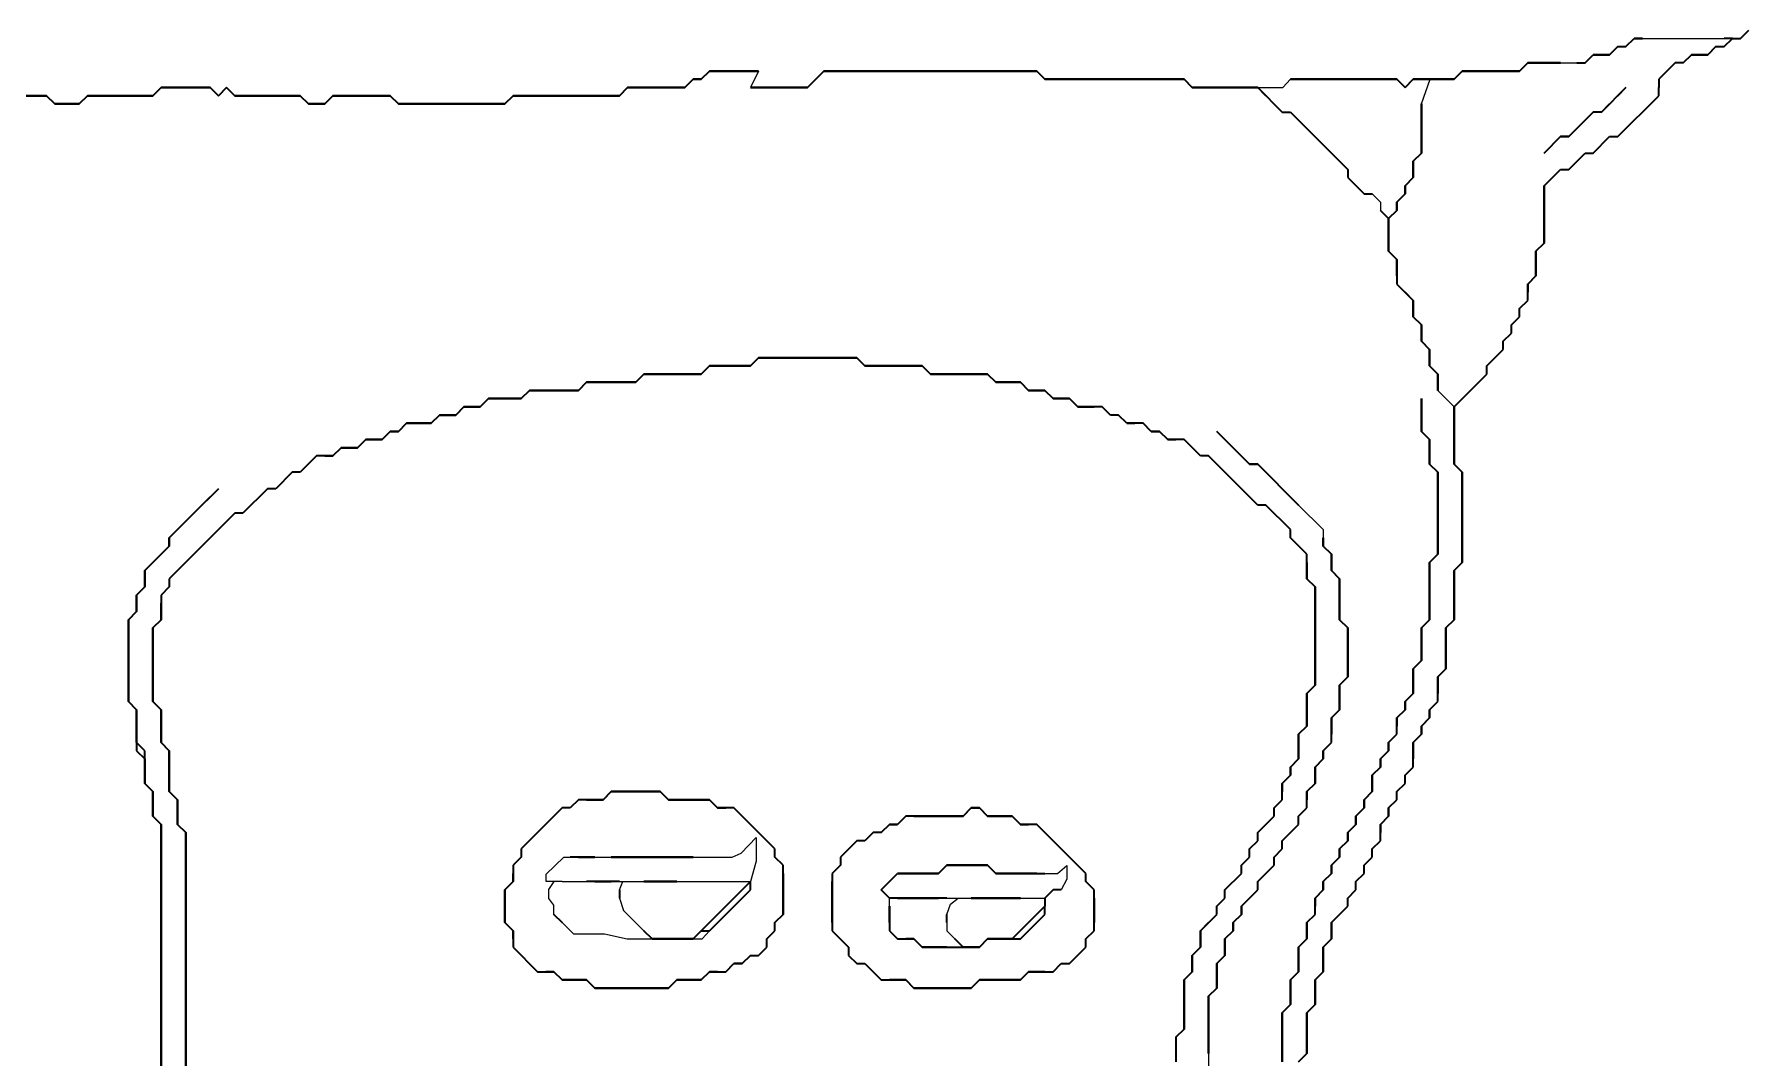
# Model space of a CAD drawing. Header units: millimetres. Extents: x 90 to 6638, y -1 to 4618.
# Drawn here: x 5886 to 6468, y 3747 to 4095 of the extents above; entities that cross this region are included whole.
import ezdxf

# ---------------------------------------------------------------- set-up
doc = ezdxf.new("R2010")
doc.units = ezdxf.units.MM
doc.layers.get('0').update_dxf_attribs({"lineweight": 9})
doc.layers.add('PDF_幾何圖形', color=7, linetype='Continuous')

msp = doc.modelspace()

# ---------------------------------------------------------------- linework, layer by layer
for p, q in [((6432, 4093.3), (6459.77, 4093.3)), ((6132, 4082.19), (6129.22, 4076.63)), ((6404.22, 4084.96), (6409.77, 4084.96)), ((6301.44, 4076.63), (6309.95, 4076.63)), ((6309.95, 4076.63), (6312.55, 4079.41)), ((6357, 4071.07), (6359.95, 4079.41)), ((6340.33, 4040.52), (6343.11, 4037.74)), ((6343.11, 4037.74), (6343.11, 4034.96)), ((6362.55, 3973.85), (6368.11, 3968.3)), ((6315.33, 3934.96), (6323.66, 3926.63)), ((6323.66, 3926.63), (6323.66, 3923.85)), ((6126.09, 3816.84), (6131.18, 3822.15)), ((6131.18, 3822.15), (6131.18, 3814.18)), ((6059.88, 3809.69), (6065.94, 3815.52)), ((6065.94, 3815.52), (6068.11, 3815.52)), ((6076.44, 3815.52), (6082, 3815.52)), ((6109.77, 3815.52), (6123.06, 3815.52)), ((6123.06, 3815.52), (6126.09, 3816.84)), ((6131.18, 3814.18), (6129.22, 3807.19)), ((6233.5, 3809.96), (6236.6, 3812.62)), ((6236.6, 3812.62), (6236.6, 3807.98)), ((6059.88, 3807.19), (6059.88, 3809.69)), ((6065.33, 3807.19), (6059.88, 3807.19)), ((6060.8, 3804.49), (6062.6, 3807.19)), ((6065.33, 3807.19), (6093.11, 3807.19)), ((6084.77, 3804.41), (6085.93, 3807.19)), ((6104.22, 3807.19), (6129.22, 3807.19)), ((6229.22, 3809.96), (6233.5, 3809.96)), ((6236.6, 3807.98), (6234.77, 3804.41)), ((6060.8, 3801.51), (6060.8, 3804.49)), ((6062.55, 3799.18), (6060.8, 3801.51)), ((6084.77, 3801.63), (6086.16, 3797.46)), ((6176.44, 3798.85), (6176.44, 3801.63)), ((6195.89, 3801.63), (6229.22, 3801.63)), ((6197.13, 3799.56), (6199.82, 3801.63)), ((6062.55, 3796.07), (6062.55, 3799.18)), ((6093.11, 3790.52), (6086.16, 3797.46)), ((6195.89, 3796.07), (6197.13, 3799.56)), ((6065.33, 3793.3), (6069.16, 3789.47)), ((6069.16, 3789.47), (6079.7, 3789.47)), ((6079.7, 3789.47), (6087.36, 3787.74)), ((6112.88, 3787.74), (6115.33, 3790.52)), ((6195.89, 3793.3), (6195.89, 3790.52)), ((6195.89, 3790.52), (6198.66, 3787.74)), ((6087.36, 3787.74), (6095.89, 3787.74)), ((6109.77, 3787.74), (6112.88, 3787.74)), ((6284.77, 3748.85), (6284.77, 3723.85))]:
    msp.add_line(p, q)
at = {"layer": 'PDF_幾何圖形', "lineweight": 35}
for p, q in [((6426.44, 4090.52), (6429.22, 4093.3)), ((6429.22, 4093.3), (6432, 4093.3)), ((6432, 4093.3), (6429.22, 4093.3)), ((6462.55, 4093.3), (6459.77, 4093.3)), ((6459.77, 4090.52), (6462.55, 4093.3)), ((6462.55, 4093.3), (6465.33, 4093.3)), ((6465.33, 4093.3), (6468.11, 4096.07)), ((6412.55, 4084.96), (6415.33, 4087.74)), ((6420.89, 4087.74), (6415.33, 4087.74)), ((6415.33, 4087.74), (6420.89, 4087.74)), ((6423.66, 4090.52), (6420.89, 4087.74)), ((6420.89, 4087.74), (6423.66, 4090.52)), ((6423.66, 4090.52), (6426.44, 4090.52)), ((6448.66, 4087.74), (6445.89, 4084.96)), ((6445.89, 4084.96), (6448.66, 4087.74)), ((6454.22, 4087.74), (6448.66, 4087.74)), ((6448.66, 4087.74), (6454.22, 4087.74)), ((6457, 4090.52), (6454.22, 4087.74)), ((6454.22, 4087.74), (6457, 4090.52)), ((6457, 4090.52), (6459.77, 4090.52)), ((6112.55, 4079.41), (6115.33, 4082.19)), ((6115.33, 4082.19), (6112.55, 4079.41)), ((6115.33, 4082.19), (6132, 4082.19)), ((6132, 4082.19), (6115.33, 4082.19)), ((6154.22, 4082.19), (6148.66, 4076.63)), ((6148.66, 4076.63), (6154.22, 4082.19)), ((6154.22, 4082.19), (6226.44, 4082.19)), ((6226.44, 4082.19), (6154.22, 4082.19)), ((6226.44, 4082.19), (6229.22, 4079.41)), ((6229.22, 4079.41), (6226.44, 4082.19)), ((6370.89, 4082.19), (6368.11, 4079.41)), ((6368.11, 4079.41), (6370.89, 4082.19)), ((6390.33, 4082.19), (6370.89, 4082.19)), ((6370.89, 4082.19), (6390.33, 4082.19)), ((6393.11, 4084.96), (6390.33, 4082.19)), ((6390.33, 4082.19), (6393.11, 4084.96)), ((6393.11, 4084.96), (6404.22, 4084.96)), ((6404.22, 4084.96), (6393.11, 4084.96)), ((6409.77, 4084.96), (6412.55, 4084.96)), ((6443.11, 4084.96), (6437.55, 4079.41)), ((6445.89, 4084.96), (6443.11, 4084.96)), ((5876.44, 4073.85), (5890.33, 4073.85)), ((5890.33, 4073.85), (5876.44, 4073.85)), ((5890.33, 4073.85), (5893.11, 4071.07)), ((5893.11, 4071.07), (5890.33, 4073.85)), ((5901.44, 4071.07), (5904.22, 4073.85)), ((5904.22, 4073.85), (5901.44, 4071.07)), ((5904.22, 4073.85), (5926.44, 4073.85)), ((5926.44, 4073.85), (5904.22, 4073.85)), ((5926.44, 4073.85), (5929.22, 4076.63)), ((5929.22, 4076.63), (5926.44, 4073.85)), ((5929.22, 4076.63), (5945.89, 4076.63)), ((5945.89, 4076.63), (5929.22, 4076.63)), ((5945.89, 4076.63), (5948.66, 4073.85)), ((5948.66, 4073.85), (5945.89, 4076.63)), ((5948.66, 4073.85), (5951.44, 4076.63)), ((5951.44, 4076.63), (5948.66, 4073.85)), ((5951.44, 4076.63), (5954.22, 4073.85)), ((5954.22, 4073.85), (5951.44, 4076.63)), ((5954.22, 4073.85), (5976.44, 4073.85)), ((5976.44, 4073.85), (5954.22, 4073.85)), ((5976.44, 4073.85), (5979.22, 4071.07)), ((5979.22, 4071.07), (5976.44, 4073.85)), ((5984.77, 4071.07), (5987.55, 4073.85)), ((5987.55, 4073.85), (5984.77, 4071.07)), ((5987.55, 4073.85), (6007, 4073.85)), ((6007, 4073.85), (5987.55, 4073.85)), ((6007, 4073.85), (6009.77, 4071.07)), ((6009.77, 4071.07), (6007, 4073.85)), ((6045.89, 4071.07), (6048.66, 4073.85)), ((6048.66, 4073.85), (6045.89, 4071.07)), ((6048.66, 4073.85), (6084.77, 4073.85)), ((6084.77, 4073.85), (6048.66, 4073.85)), ((6084.77, 4073.85), (6087.55, 4076.63)), ((6087.55, 4076.63), (6084.77, 4073.85)), ((6087.55, 4076.63), (6107, 4076.63)), ((6107, 4076.63), (6087.55, 4076.63)), ((6107, 4076.63), (6109.77, 4079.41)), ((6109.77, 4079.41), (6107, 4076.63)), ((6109.77, 4079.41), (6112.55, 4079.41)), ((6112.55, 4079.41), (6109.77, 4079.41)), ((6148.66, 4076.63), (6129.22, 4076.63)), ((6129.22, 4076.63), (6148.66, 4076.63)), ((6229.22, 4079.41), (6276.44, 4079.41)), ((6276.44, 4079.41), (6229.22, 4079.41)), ((6276.44, 4079.41), (6279.22, 4076.63)), ((6279.22, 4076.63), (6276.44, 4079.41)), ((6279.22, 4076.63), (6301.44, 4076.63)), ((6301.44, 4076.63), (6279.22, 4076.63)), ((6301.44, 4076.63), (6309.77, 4068.3)), ((6304.22, 4073.85), (6301.44, 4076.63)), ((6348.66, 4079.41), (6312.55, 4079.41)), ((6312.55, 4079.41), (6348.66, 4079.41)), ((6351.44, 4076.63), (6348.66, 4079.41)), ((6348.66, 4079.41), (6351.44, 4076.63)), ((6354.22, 4079.41), (6351.44, 4076.63)), ((6351.44, 4076.63), (6354.22, 4079.41)), ((6368.11, 4079.41), (6354.22, 4079.41)), ((6354.22, 4079.41), (6368.11, 4079.41)), ((6426.44, 4076.63), (6418.11, 4068.3)), ((6423.66, 4073.85), (6426.44, 4076.63)), ((6423.66, 4059.96), (6437.55, 4073.85)), ((6437.55, 4079.41), (6437.55, 4076.63)), ((6437.55, 4073.85), (6437.55, 4076.63)), ((5893.11, 4071.07), (5901.44, 4071.07)), ((5901.44, 4071.07), (5893.11, 4071.07)), ((5979.22, 4071.07), (5984.77, 4071.07)), ((5984.77, 4071.07), (5979.22, 4071.07)), ((6009.77, 4071.07), (6045.89, 4071.07)), ((6045.89, 4071.07), (6009.77, 4071.07)), ((6309.77, 4068.3), (6312.55, 4068.3)), ((6312.55, 4068.3), (6332, 4048.85)), ((6357, 4071.07), (6357, 4054.41)), ((6357, 4054.41), (6357, 4071.07)), ((6415.33, 4068.3), (6407, 4059.96)), ((6418.11, 4068.3), (6415.33, 4068.3)), ((6418.11, 4068.3), (6420.89, 4071.07)), ((6407, 4059.96), (6412.55, 4065.52)), ((6404.22, 4059.96), (6398.66, 4054.41)), ((6398.66, 4054.41), (6404.22, 4059.96)), ((6407, 4059.96), (6404.22, 4059.96)), ((6404.22, 4059.96), (6407, 4059.96)), ((6415.33, 4054.41), (6420.89, 4059.96)), ((6420.89, 4059.96), (6423.66, 4059.96)), ((6357, 4054.41), (6354.22, 4051.63)), ((6354.22, 4051.63), (6357, 4054.41)), ((6354.22, 4051.63), (6354.22, 4046.07)), ((6354.22, 4046.07), (6354.22, 4051.63)), ((6407, 4048.85), (6412.55, 4054.41)), ((6412.55, 4054.41), (6415.33, 4054.41)), ((6332, 4048.85), (6332, 4046.07)), ((6332, 4046.07), (6337.55, 4040.52)), ((6354.22, 4046.07), (6351.44, 4043.3)), ((6351.44, 4043.3), (6354.22, 4046.07)), ((6398.66, 4043.3), (6404.22, 4048.85)), ((6404.22, 4048.85), (6407, 4048.85)), ((6337.55, 4040.52), (6340.33, 4040.52)), ((6351.44, 4040.52), (6348.66, 4037.74)), ((6348.66, 4037.74), (6351.44, 4040.52)), ((6351.44, 4043.3), (6351.44, 4040.52)), ((6351.44, 4040.52), (6351.44, 4043.3)), ((6398.66, 4043.3), (6398.66, 4023.85)), ((6398.66, 4023.85), (6398.66, 4043.3)), ((6345.89, 4032.19), (6343.11, 4034.96)), ((6343.11, 4034.96), (6345.89, 4032.19)), ((6348.66, 4034.96), (6345.89, 4032.19)), ((6345.89, 4032.19), (6348.66, 4034.96)), ((6348.66, 4037.74), (6348.66, 4034.96)), ((6348.66, 4034.96), (6348.66, 4037.74)), ((6345.89, 4032.19), (6345.89, 4021.07)), ((6345.89, 4021.07), (6345.89, 4032.19)), ((6398.66, 4023.85), (6395.89, 4021.07)), ((6395.89, 4021.07), (6398.66, 4023.85)), ((6345.89, 4021.07), (6348.66, 4018.3)), ((6348.66, 4018.3), (6345.89, 4021.07)), ((6348.66, 4018.3), (6348.66, 4009.96)), ((6348.66, 4012.74), (6348.66, 4018.3)), ((6395.89, 4021.07), (6395.89, 4012.74)), ((6395.89, 4012.74), (6395.89, 4021.07)), ((6348.66, 4009.96), (6354.22, 4004.41)), ((6395.89, 4012.74), (6393.11, 4009.96)), ((6393.11, 4009.96), (6395.89, 4012.74)), ((6393.11, 4009.96), (6393.11, 4007.19)), ((6393.11, 4004.41), (6393.11, 4009.96)), ((6354.22, 4004.41), (6351.44, 4007.19)), ((6354.22, 4004.41), (6354.22, 3998.85)), ((6354.22, 3998.85), (6354.22, 4004.41)), ((6390.33, 4001.63), (6393.11, 4004.41)), ((6354.22, 3998.85), (6357, 3996.07)), ((6357, 3996.07), (6354.22, 3998.85)), ((6387.55, 3996.07), (6390.33, 3998.85)), ((6390.33, 3998.85), (6390.33, 4001.63)), ((6357, 3996.07), (6357, 3990.52)), ((6357, 3990.52), (6357, 3996.07)), ((6384.77, 3990.52), (6387.55, 3993.3)), ((6387.55, 3993.3), (6387.55, 3996.07)), ((6357, 3990.52), (6359.77, 3987.74)), ((6359.77, 3987.74), (6357, 3990.52)), ((6359.77, 3987.74), (6359.77, 3982.19)), ((6359.77, 3982.19), (6359.77, 3987.74)), ((6379.22, 3982.19), (6384.77, 3987.74)), ((6384.77, 3987.74), (6384.77, 3990.52)), ((6112.55, 3979.41), (6115.33, 3982.19)), ((6115.33, 3982.19), (6112.55, 3979.41)), ((6115.33, 3982.19), (6129.22, 3982.19)), ((6129.22, 3982.19), (6115.33, 3982.19)), ((6129.22, 3982.19), (6132, 3984.96)), ((6132, 3984.96), (6129.22, 3982.19)), ((6132, 3984.96), (6165.33, 3984.96)), ((6165.33, 3984.96), (6132, 3984.96)), ((6165.33, 3984.96), (6168.11, 3982.19)), ((6168.11, 3982.19), (6165.33, 3984.96)), ((6168.11, 3982.19), (6187.55, 3982.19)), ((6187.55, 3982.19), (6168.11, 3982.19)), ((6187.55, 3982.19), (6190.33, 3979.41)), ((6190.33, 3979.41), (6187.55, 3982.19)), ((6359.77, 3982.19), (6362.55, 3979.41)), ((6362.55, 3979.41), (6359.77, 3982.19)), ((6379.22, 3979.41), (6379.22, 3982.19)), ((6070.89, 3973.85), (6073.66, 3976.63)), ((6073.66, 3976.63), (6070.89, 3973.85)), ((6073.66, 3976.63), (6090.33, 3976.63)), ((6090.33, 3976.63), (6073.66, 3976.63)), ((6090.33, 3976.63), (6093.11, 3979.41)), ((6093.11, 3979.41), (6090.33, 3976.63)), ((6093.11, 3979.41), (6112.55, 3979.41)), ((6112.55, 3979.41), (6093.11, 3979.41)), ((6190.33, 3979.41), (6209.77, 3979.41)), ((6209.77, 3979.41), (6190.33, 3979.41)), ((6209.77, 3979.41), (6212.55, 3976.63)), ((6212.55, 3976.63), (6209.77, 3979.41)), ((6212.55, 3976.63), (6220.89, 3976.63)), ((6220.89, 3976.63), (6212.55, 3976.63)), ((6220.89, 3976.63), (6223.66, 3973.85)), ((6223.66, 3973.85), (6220.89, 3976.63)), ((6362.55, 3979.41), (6362.55, 3973.85)), ((6362.55, 3973.85), (6362.55, 3979.41)), ((6368.11, 3968.3), (6379.22, 3979.41)), ((6037.55, 3968.3), (6040.33, 3971.07)), ((6040.33, 3971.07), (6037.55, 3968.3)), ((6040.33, 3971.07), (6051.44, 3971.07)), ((6051.44, 3971.07), (6040.33, 3971.07)), ((6051.44, 3971.07), (6054.22, 3973.85)), ((6054.22, 3973.85), (6051.44, 3971.07)), ((6054.22, 3973.85), (6070.89, 3973.85)), ((6070.89, 3973.85), (6054.22, 3973.85)), ((6223.66, 3973.85), (6229.22, 3973.85)), ((6229.22, 3973.85), (6223.66, 3973.85)), ((6229.22, 3973.85), (6232, 3971.07)), ((6232, 3971.07), (6229.22, 3973.85)), ((6232, 3971.07), (6237.55, 3971.07)), ((6237.55, 3971.07), (6232, 3971.07)), ((6237.55, 3971.07), (6240.33, 3968.3)), ((6240.33, 3968.3), (6237.55, 3971.07)), ((6357, 3971.07), (6357, 3959.96)), ((6357, 3959.96), (6357, 3971.07)), ((6020.89, 3962.74), (6023.66, 3965.52)), ((6023.66, 3965.52), (6020.89, 3962.74)), ((6023.66, 3965.52), (6029.22, 3965.52)), ((6029.22, 3965.52), (6023.66, 3965.52)), ((6029.22, 3965.52), (6032, 3968.3)), ((6032, 3968.3), (6029.22, 3965.52)), ((6032, 3968.3), (6037.55, 3968.3)), ((6037.55, 3968.3), (6032, 3968.3)), ((6240.33, 3968.3), (6245.89, 3968.3)), ((6248.66, 3968.3), (6240.33, 3968.3)), ((6251.44, 3965.52), (6248.66, 3968.3)), ((6254.22, 3965.52), (6251.44, 3965.52)), ((6257, 3962.74), (6254.22, 3965.52)), ((6368.11, 3968.3), (6368.11, 3948.85)), ((6368.11, 3948.85), (6368.11, 3968.3)), ((6004.22, 3957.19), (6007, 3959.96)), ((6007, 3959.96), (6004.22, 3957.19)), ((6007, 3959.96), (6009.77, 3959.96)), ((6009.77, 3959.96), (6007, 3959.96)), ((6009.77, 3959.96), (6012.55, 3962.74)), ((6012.55, 3962.74), (6009.77, 3959.96)), ((6012.55, 3962.74), (6020.89, 3962.74)), ((6020.89, 3962.74), (6012.55, 3962.74)), ((6257, 3962.74), (6259.77, 3962.74)), ((6262.55, 3962.74), (6257, 3962.74)), ((6265.33, 3959.96), (6262.55, 3962.74)), ((6265.33, 3959.96), (6268.11, 3959.96)), ((6268.11, 3959.96), (6265.33, 3959.96)), ((6268.11, 3959.96), (6270.89, 3957.19)), ((6270.89, 3957.19), (6268.11, 3959.96)), ((6287.55, 3959.96), (6298.66, 3948.85)), ((6298.66, 3948.85), (6287.55, 3959.96)), ((6357, 3959.96), (6359.77, 3957.19)), ((6359.77, 3957.19), (6357, 3959.96)), ((5982, 3951.63), (5976.44, 3946.07)), ((5987.55, 3951.63), (5982, 3951.63)), ((5984.77, 3951.63), (5987.55, 3951.63)), ((5987.55, 3951.63), (5990.33, 3954.41)), ((5990.33, 3954.41), (5987.55, 3951.63)), ((5990.33, 3954.41), (5995.89, 3954.41)), ((5995.89, 3954.41), (5990.33, 3954.41)), ((5995.89, 3954.41), (5998.66, 3957.19)), ((5998.66, 3957.19), (5995.89, 3954.41)), ((5998.66, 3957.19), (6004.22, 3957.19)), ((6004.22, 3957.19), (5998.66, 3957.19)), ((6270.89, 3957.19), (6273.66, 3957.19)), ((6276.44, 3957.19), (6270.89, 3957.19)), ((6282, 3951.63), (6276.44, 3957.19)), ((6284.77, 3951.63), (6282, 3951.63)), ((6301.44, 3934.96), (6284.77, 3951.63)), ((6359.77, 3957.19), (6359.77, 3948.85)), ((6359.77, 3948.85), (6359.77, 3957.19)), ((5973.66, 3946.07), (5968.11, 3940.52)), ((5976.44, 3946.07), (5973.66, 3946.07)), ((6298.66, 3948.85), (6301.44, 3948.85)), ((6301.44, 3948.85), (6298.66, 3948.85)), ((6301.44, 3948.85), (6315.33, 3934.96)), ((6315.33, 3934.96), (6301.44, 3948.85)), ((6359.77, 3948.85), (6362.55, 3946.07)), ((6362.55, 3946.07), (6359.77, 3948.85)), ((6362.55, 3946.07), (6362.55, 3918.3)), ((6362.55, 3918.3), (6362.55, 3946.07)), ((6368.11, 3948.85), (6370.89, 3946.07)), ((6370.89, 3946.07), (6368.11, 3948.85)), ((6370.89, 3946.07), (6370.89, 3915.52)), ((6370.89, 3915.52), (6370.89, 3946.07)), ((5948.66, 3940.52), (5940.33, 3932.19)), ((5965.33, 3940.52), (5957, 3932.19)), ((5968.11, 3940.52), (5965.33, 3940.52)), ((5932, 3923.85), (5945.89, 3937.74)), ((6304.22, 3934.96), (6301.44, 3934.96)), ((6312.55, 3926.63), (6304.22, 3934.96)), ((5954.22, 3932.19), (5932, 3909.96)), ((5957, 3932.19), (5954.22, 3932.19)), ((5934.77, 3926.63), (5932, 3923.85)), ((5932, 3923.85), (5932, 3921.07)), ((5932, 3921.07), (5932, 3923.85)), ((6312.55, 3923.85), (6312.55, 3926.63)), ((6318.11, 3918.3), (6312.55, 3923.85)), ((6323.66, 3923.85), (6323.66, 3921.07)), ((6323.66, 3921.07), (6323.66, 3923.85)), ((5932, 3921.07), (5923.66, 3912.74)), ((5923.66, 3912.74), (5932, 3921.07)), ((6318.11, 3909.96), (6318.11, 3918.3)), ((6323.66, 3921.07), (6326.44, 3918.3)), ((6326.44, 3918.3), (6323.66, 3921.07)), ((6326.44, 3918.3), (6326.44, 3912.74)), ((6326.44, 3912.74), (6326.44, 3918.3)), ((6362.55, 3918.3), (6359.77, 3915.52)), ((6359.77, 3915.52), (6362.55, 3918.3)), ((5923.66, 3912.74), (5923.66, 3907.19)), ((5923.66, 3907.19), (5923.66, 3912.74)), ((6318.11, 3915.52), (6318.11, 3909.96)), ((6326.44, 3912.74), (6329.22, 3909.96)), ((6329.22, 3909.96), (6326.44, 3912.74)), ((6359.77, 3915.52), (6359.77, 3896.07)), ((6359.77, 3896.07), (6359.77, 3915.52)), ((6370.89, 3915.52), (6368.11, 3912.74)), ((6368.11, 3912.74), (6370.89, 3915.52)), ((6368.11, 3912.74), (6368.11, 3896.07)), ((6368.11, 3896.07), (6368.11, 3912.74)), ((5923.66, 3907.19), (5920.89, 3904.41)), ((5920.89, 3904.41), (5923.66, 3907.19)), ((5932, 3907.19), (5929.22, 3904.41)), ((5932, 3909.96), (5932, 3907.19)), ((6318.11, 3909.96), (6320.89, 3907.19)), ((6320.89, 3907.19), (6318.11, 3909.96)), ((6320.89, 3907.19), (6320.89, 3873.85)), ((6320.89, 3873.85), (6320.89, 3907.19)), ((6329.22, 3909.96), (6329.22, 3896.07)), ((6329.22, 3896.07), (6329.22, 3909.96)), ((5920.89, 3904.41), (5920.89, 3898.85)), ((5920.89, 3898.85), (5920.89, 3904.41)), ((5929.22, 3904.41), (5929.22, 3896.07)), ((5929.22, 3896.07), (5929.22, 3901.63)), ((5920.89, 3898.85), (5918.11, 3896.07)), ((5918.11, 3896.07), (5920.89, 3898.85)), ((5918.11, 3896.07), (5918.11, 3868.3)), ((5918.11, 3868.3), (5918.11, 3896.07)), ((5926.44, 3893.3), (5929.22, 3896.07)), ((5929.22, 3896.07), (5926.44, 3893.3)), ((5926.44, 3868.3), (5926.44, 3893.3)), ((5926.44, 3893.3), (5926.44, 3868.3)), ((6329.22, 3896.07), (6332, 3893.3)), ((6332, 3893.3), (6329.22, 3896.07)), ((6332, 3893.3), (6332, 3876.63)), ((6332, 3876.63), (6332, 3893.3)), ((6359.77, 3896.07), (6357, 3893.3)), ((6357, 3893.3), (6359.77, 3896.07)), ((6357, 3893.3), (6357, 3882.19)), ((6357, 3882.19), (6357, 3893.3)), ((6368.11, 3896.07), (6365.33, 3893.3)), ((6365.33, 3893.3), (6368.11, 3896.07)), ((6365.33, 3893.3), (6365.33, 3879.41)), ((6365.33, 3879.41), (6365.33, 3893.3)), ((6357, 3882.19), (6354.22, 3879.41)), ((6354.22, 3879.41), (6357, 3882.19)), ((6332, 3876.63), (6329.22, 3873.85)), ((6329.22, 3873.85), (6332, 3876.63)), ((6354.22, 3879.41), (6354.22, 3871.07)), ((6354.22, 3871.07), (6354.22, 3879.41)), ((6365.33, 3879.41), (6362.55, 3876.63)), ((6362.55, 3876.63), (6365.33, 3879.41)), ((6362.55, 3876.63), (6362.55, 3871.07)), ((6362.55, 3868.3), (6362.55, 3876.63)), ((6320.89, 3873.85), (6318.11, 3871.07)), ((6318.11, 3871.07), (6320.89, 3873.85)), ((6318.11, 3871.07), (6318.11, 3859.96)), ((6318.11, 3859.96), (6318.11, 3871.07)), ((6329.22, 3873.85), (6329.22, 3865.52)), ((6329.22, 3865.52), (6329.22, 3873.85)), ((6354.22, 3871.07), (6351.44, 3868.3)), ((6351.44, 3868.3), (6354.22, 3871.07)), ((5918.11, 3868.3), (5920.89, 3865.52)), ((5920.89, 3865.52), (5918.11, 3868.3)), ((5920.89, 3865.52), (5920.89, 3851.63)), ((5920.89, 3854.41), (5920.89, 3865.52)), ((5929.22, 3865.52), (5926.44, 3868.3)), ((5926.44, 3868.3), (5929.22, 3865.52)), ((5929.22, 3854.41), (5929.22, 3865.52)), ((5929.22, 3865.52), (5929.22, 3854.41)), ((6329.22, 3865.52), (6326.44, 3862.74)), ((6326.44, 3862.74), (6329.22, 3865.52)), ((6351.44, 3865.52), (6348.66, 3862.74)), ((6348.66, 3862.74), (6351.44, 3865.52)), ((6351.44, 3868.3), (6351.44, 3865.52)), ((6351.44, 3865.52), (6351.44, 3868.3)), ((6359.77, 3865.52), (6362.55, 3868.3)), ((6359.77, 3865.52), (6359.77, 3862.74)), ((6359.77, 3862.74), (6359.77, 3865.52)), ((6318.11, 3859.96), (6315.33, 3857.19)), ((6315.33, 3857.19), (6318.11, 3859.96)), ((6326.44, 3862.74), (6326.44, 3857.19)), ((6326.44, 3854.41), (6326.44, 3862.74)), ((6348.66, 3862.74), (6348.66, 3859.96)), ((6348.66, 3857.19), (6348.66, 3862.74)), ((6359.77, 3862.74), (6357, 3859.96)), ((6357, 3859.96), (6359.77, 3862.74)), ((6357, 3859.96), (6357, 3857.19)), ((6357, 3857.19), (6357, 3859.96)), ((5923.66, 3851.63), (5920.89, 3854.41)), ((5932, 3851.63), (5929.22, 3854.41)), ((5929.22, 3854.41), (5932, 3851.63)), ((6315.33, 3857.19), (6315.33, 3848.85)), ((6315.33, 3848.85), (6315.33, 3857.19)), ((6323.66, 3851.63), (6326.44, 3854.41)), ((6345.89, 3854.41), (6348.66, 3857.19)), ((6345.89, 3854.41), (6345.89, 3851.63)), ((6345.89, 3851.63), (6345.89, 3854.41)), ((6357, 3857.19), (6354.22, 3854.41)), ((6354.22, 3854.41), (6357, 3857.19)), ((6354.22, 3854.41), (6354.22, 3848.85)), ((6354.22, 3846.07), (6354.22, 3854.41)), ((5920.89, 3851.63), (5923.66, 3848.85)), ((5923.66, 3840.52), (5923.66, 3851.63)), ((5923.66, 3848.85), (5923.66, 3840.52)), ((5932, 3837.74), (5932, 3851.63)), ((5932, 3851.63), (5932, 3837.74)), ((6315.33, 3848.85), (6312.55, 3846.07)), ((6312.55, 3846.07), (6315.33, 3848.85)), ((6323.66, 3848.85), (6320.89, 3846.07)), ((6320.89, 3846.07), (6323.66, 3848.85)), ((6323.66, 3851.63), (6323.66, 3848.85)), ((6323.66, 3848.85), (6323.66, 3851.63)), ((6345.89, 3851.63), (6343.11, 3848.85)), ((6343.11, 3848.85), (6345.89, 3851.63)), ((6343.11, 3848.85), (6343.11, 3846.07)), ((6343.11, 3846.07), (6343.11, 3848.85)), ((6312.55, 3843.3), (6309.77, 3840.52)), ((6309.77, 3840.52), (6312.55, 3843.3)), ((6312.55, 3846.07), (6312.55, 3843.3)), ((6312.55, 3843.3), (6312.55, 3846.07)), ((6320.89, 3846.07), (6320.89, 3840.52)), ((6320.89, 3840.52), (6320.89, 3846.07)), ((6343.11, 3846.07), (6340.33, 3843.3)), ((6340.33, 3843.3), (6343.11, 3846.07)), ((6340.33, 3843.3), (6340.33, 3837.74)), ((6340.33, 3837.74), (6340.33, 3843.3)), ((6351.44, 3843.3), (6354.22, 3846.07)), ((6351.44, 3840.52), (6351.44, 3843.3)), ((5923.66, 3840.52), (5926.44, 3837.74)), ((5926.44, 3837.74), (5923.66, 3840.52)), ((5926.44, 3837.74), (5926.44, 3829.41)), ((5926.44, 3829.41), (5926.44, 3837.74)), ((5934.77, 3834.96), (5932, 3837.74)), ((5932, 3837.74), (5934.77, 3834.96)), ((6079.22, 3834.96), (6082, 3837.74)), ((6082, 3837.74), (6079.22, 3834.96)), ((6082, 3837.74), (6098.66, 3837.74)), ((6098.66, 3837.74), (6082, 3837.74)), ((6098.66, 3837.74), (6101.44, 3834.96)), ((6101.44, 3834.96), (6098.66, 3837.74)), ((6309.77, 3840.52), (6309.77, 3837.74)), ((6309.77, 3834.96), (6309.77, 3840.52)), ((6320.89, 3840.52), (6318.11, 3837.74)), ((6318.11, 3837.74), (6320.89, 3840.52)), ((6318.11, 3837.74), (6318.11, 3834.96)), ((6318.11, 3832.19), (6318.11, 3837.74)), ((6340.33, 3837.74), (6337.55, 3834.96)), ((6337.55, 3834.96), (6340.33, 3837.74)), ((6348.66, 3837.74), (6351.44, 3840.52)), ((6348.66, 3834.96), (6348.66, 3837.74)), ((5926.44, 3829.41), (5929.22, 3826.63)), ((5929.22, 3826.63), (5926.44, 3829.41)), ((5934.77, 3826.63), (5934.77, 3834.96)), ((5934.77, 3834.96), (5934.77, 3826.63)), ((6065.33, 3832.19), (6051.44, 3818.3)), ((6068.11, 3832.19), (6065.33, 3832.19)), ((6070.89, 3834.96), (6068.11, 3832.19)), ((6079.22, 3834.96), (6070.89, 3834.96)), ((6073.66, 3834.96), (6079.22, 3834.96)), ((6101.44, 3834.96), (6115.33, 3834.96)), ((6115.33, 3834.96), (6101.44, 3834.96)), ((6115.33, 3834.96), (6118.11, 3832.19)), ((6118.11, 3832.19), (6115.33, 3834.96)), ((6118.11, 3832.19), (6120.89, 3832.19)), ((6123.66, 3832.19), (6118.11, 3832.19)), ((6137.55, 3818.3), (6123.66, 3832.19)), ((6182, 3829.41), (6179.22, 3826.63)), ((6201.44, 3829.41), (6182, 3829.41)), ((6184.77, 3829.41), (6201.44, 3829.41)), ((6201.44, 3829.41), (6204.22, 3832.19)), ((6204.22, 3832.19), (6201.44, 3829.41)), ((6204.22, 3832.19), (6207, 3832.19)), ((6207, 3832.19), (6204.22, 3832.19)), ((6207, 3832.19), (6209.77, 3829.41)), ((6209.77, 3829.41), (6207, 3832.19)), ((6209.77, 3829.41), (6218.11, 3829.41)), ((6218.11, 3829.41), (6209.77, 3829.41)), ((6218.11, 3829.41), (6220.89, 3826.63)), ((6220.89, 3826.63), (6218.11, 3829.41)), ((6301.44, 3823.85), (6307, 3829.41)), ((6307, 3832.19), (6309.77, 3834.96)), ((6307, 3829.41), (6307, 3832.19)), ((6315.33, 3829.41), (6318.11, 3832.19)), ((6315.33, 3826.63), (6315.33, 3829.41)), ((6337.55, 3832.19), (6334.77, 3829.41)), ((6334.77, 3829.41), (6337.55, 3832.19)), ((6334.77, 3829.41), (6334.77, 3826.63)), ((6334.77, 3826.63), (6334.77, 3829.41)), ((6337.55, 3834.96), (6337.55, 3832.19)), ((6337.55, 3832.19), (6337.55, 3834.96)), ((6345.89, 3829.41), (6343.11, 3826.63)), ((6343.11, 3826.63), (6345.89, 3829.41)), ((6345.89, 3832.19), (6348.66, 3834.96)), ((6345.89, 3832.19), (6345.89, 3829.41)), ((6345.89, 3829.41), (6345.89, 3832.19)), ((5929.22, 3826.63), (5929.22, 3740.52)), ((5929.22, 3740.52), (5929.22, 3826.63)), ((5937.55, 3823.85), (5934.77, 3826.63)), ((5934.77, 3826.63), (5937.55, 3823.85)), ((5937.55, 3737.74), (5937.55, 3823.85)), ((5937.55, 3823.85), (5937.55, 3737.74)), ((6170.89, 3823.85), (6168.11, 3821.07)), ((6173.66, 3823.85), (6170.89, 3823.85)), ((6173.66, 3823.85), (6176.44, 3826.63)), ((6176.44, 3826.63), (6173.66, 3823.85)), ((6176.44, 3826.63), (6179.22, 3826.63)), ((6179.22, 3826.63), (6176.44, 3826.63)), ((6220.89, 3826.63), (6223.66, 3826.63)), ((6226.44, 3826.63), (6220.89, 3826.63)), ((6243.11, 3809.96), (6226.44, 3826.63)), ((6301.44, 3821.07), (6301.44, 3823.85)), ((6309.77, 3821.07), (6315.33, 3826.63)), ((6312.55, 3823.85), (6309.77, 3821.07)), ((6334.77, 3826.63), (6332, 3823.85)), ((6332, 3823.85), (6334.77, 3826.63)), ((6332, 3823.85), (6332, 3821.07)), ((6332, 3821.07), (6332, 3823.85)), ((6343.11, 3826.63), (6343.11, 3823.85)), ((6343.11, 3821.07), (6343.11, 3826.63)), ((6051.44, 3818.3), (6051.44, 3815.52)), ((6137.55, 3815.52), (6137.55, 3818.3)), ((6165.33, 3821.07), (6159.77, 3815.52)), ((6168.11, 3821.07), (6165.33, 3821.07)), ((6298.66, 3818.3), (6301.44, 3821.07)), ((6298.66, 3815.52), (6298.66, 3818.3)), ((6307, 3815.52), (6309.77, 3818.3)), ((6309.77, 3818.3), (6309.77, 3821.07)), ((6332, 3821.07), (6329.22, 3818.3)), ((6329.22, 3818.3), (6332, 3821.07)), ((6329.22, 3818.3), (6329.22, 3815.52)), ((6329.22, 3815.52), (6329.22, 3818.3)), ((6340.33, 3818.3), (6343.11, 3821.07)), ((6340.33, 3815.52), (6340.33, 3818.3)), ((6051.44, 3815.52), (6048.66, 3812.74)), ((6048.66, 3812.74), (6048.66, 3807.19)), ((6076.44, 3815.52), (6068.11, 3815.52)), ((6070.89, 3815.52), (6076.44, 3815.52)), ((6082, 3815.52), (6109.77, 3815.52)), ((6109.77, 3815.52), (6082, 3815.52)), ((6140.33, 3812.74), (6137.55, 3815.52)), ((6140.33, 3796.07), (6140.33, 3812.74)), ((6159.77, 3812.74), (6157, 3809.96)), ((6159.77, 3815.52), (6159.77, 3812.74)), ((6195.89, 3812.74), (6193.11, 3809.96)), ((6193.11, 3809.96), (6195.89, 3812.74)), ((6209.77, 3812.74), (6195.89, 3812.74)), ((6195.89, 3812.74), (6209.77, 3812.74)), ((6212.55, 3809.96), (6209.77, 3812.74)), ((6209.77, 3812.74), (6212.55, 3809.96)), ((6295.89, 3812.74), (6298.66, 3815.52)), ((6295.89, 3809.96), (6295.89, 3812.74)), ((6301.44, 3807.19), (6307, 3812.74)), ((6307, 3812.74), (6307, 3815.52)), ((6329.22, 3815.52), (6326.44, 3812.74)), ((6326.44, 3812.74), (6329.22, 3815.52)), ((6326.44, 3812.74), (6326.44, 3809.96)), ((6326.44, 3809.96), (6326.44, 3812.74)), ((6337.55, 3812.74), (6340.33, 3815.52)), ((6337.55, 3809.96), (6337.55, 3812.74)), ((6045.89, 3804.41), (6048.66, 3807.19)), ((6048.66, 3807.19), (6045.89, 3804.41)), ((6048.66, 3807.19), (6048.66, 3809.96)), ((6084.77, 3807.19), (6073.66, 3807.19)), ((6076.44, 3807.19), (6082, 3807.19)), ((6093.11, 3807.19), (6104.22, 3807.19)), ((6104.22, 3807.19), (6093.11, 3807.19)), ((6129.22, 3807.19), (6109.77, 3787.74)), ((6129.22, 3804.41), (6129.22, 3807.19)), ((6140.33, 3809.96), (6140.33, 3796.07)), ((6157, 3809.96), (6157, 3790.52)), ((6157, 3793.3), (6157, 3807.19)), ((6173.66, 3804.41), (6179.22, 3809.96)), ((6176.44, 3807.19), (6173.66, 3804.41)), ((6193.11, 3809.96), (6179.22, 3809.96)), ((6179.22, 3809.96), (6193.11, 3809.96)), ((6226.44, 3809.96), (6212.55, 3809.96)), ((6212.55, 3809.96), (6229.22, 3809.96)), ((6243.11, 3807.19), (6243.11, 3809.96)), ((6245.89, 3804.41), (6243.11, 3807.19)), ((6290.33, 3804.41), (6295.89, 3809.96)), ((6304.22, 3809.96), (6301.44, 3807.19)), ((6301.44, 3804.41), (6301.44, 3807.19)), ((6326.44, 3809.96), (6323.66, 3807.19)), ((6323.66, 3807.19), (6326.44, 3809.96)), ((6323.66, 3807.19), (6323.66, 3804.41)), ((6323.66, 3804.41), (6323.66, 3807.19)), ((6334.77, 3807.19), (6337.55, 3809.96)), ((6334.77, 3804.41), (6334.77, 3807.19)), ((6045.89, 3793.3), (6045.89, 3804.41)), ((6045.89, 3804.41), (6045.89, 3793.3)), ((6084.77, 3804.41), (6084.77, 3801.63)), ((6115.33, 3790.52), (6129.22, 3804.41)), ((6176.44, 3801.63), (6173.66, 3804.41)), ((6195.89, 3801.63), (6176.44, 3801.63)), ((6179.22, 3801.63), (6193.11, 3801.63)), ((6204.22, 3801.63), (6220.89, 3801.63)), ((6220.89, 3801.63), (6204.22, 3801.63)), ((6232, 3804.41), (6229.22, 3801.63)), ((6229.22, 3801.63), (6229.22, 3798.85)), ((6234.77, 3804.41), (6232, 3804.41)), ((6245.89, 3790.52), (6245.89, 3804.41)), ((6245.89, 3801.63), (6245.89, 3793.3)), ((6287.55, 3798.85), (6290.33, 3801.63)), ((6290.33, 3801.63), (6290.33, 3804.41)), ((6295.89, 3798.85), (6301.44, 3804.41)), ((6298.66, 3801.63), (6295.89, 3798.85)), ((6323.66, 3804.41), (6320.89, 3801.63)), ((6320.89, 3801.63), (6323.66, 3804.41)), ((6320.89, 3801.63), (6320.89, 3798.85)), ((6320.89, 3796.07), (6320.89, 3801.63)), ((6332, 3801.63), (6334.77, 3804.41)), ((6332, 3798.85), (6332, 3801.63)), ((6062.55, 3796.07), (6065.33, 3793.3)), ((6065.33, 3793.3), (6062.55, 3796.07)), ((6140.33, 3796.07), (6137.55, 3793.3)), ((6137.55, 3793.3), (6140.33, 3796.07)), ((6176.44, 3798.85), (6176.44, 3790.52)), ((6176.44, 3793.3), (6176.44, 3798.85)), ((6195.89, 3793.3), (6195.89, 3796.07)), ((6229.22, 3798.85), (6218.11, 3787.74)), ((6220.89, 3787.74), (6229.22, 3796.07)), ((6229.22, 3796.07), (6229.22, 3798.85)), ((6282, 3790.52), (6287.55, 3796.07)), ((6287.55, 3796.07), (6287.55, 3798.85)), ((6295.89, 3796.07), (6293.11, 3793.3)), ((6293.11, 3793.3), (6295.89, 3796.07)), ((6295.89, 3798.85), (6295.89, 3796.07)), ((6295.89, 3796.07), (6295.89, 3798.85)), ((6318.11, 3793.3), (6320.89, 3796.07)), ((6326.44, 3793.3), (6332, 3798.85)), ((6329.22, 3796.07), (6326.44, 3793.3)), ((6048.66, 3790.52), (6045.89, 3793.3)), ((6045.89, 3793.3), (6048.66, 3790.52)), ((6048.66, 3787.74), (6048.66, 3790.52)), ((6048.66, 3790.52), (6048.66, 3784.96)), ((6095.89, 3787.74), (6093.11, 3790.52)), ((6093.11, 3790.52), (6095.89, 3787.74)), ((6109.77, 3787.74), (6112.55, 3790.52)), ((6112.55, 3790.52), (6115.33, 3790.52)), ((6134.77, 3787.74), (6137.55, 3790.52)), ((6137.55, 3790.52), (6137.55, 3793.3)), ((6157, 3790.52), (6162.55, 3784.96)), ((6176.44, 3790.52), (6179.22, 3787.74)), ((6243.11, 3787.74), (6245.89, 3790.52)), ((6284.77, 3793.3), (6282, 3790.52)), ((6282, 3790.52), (6282, 3784.96)), ((6282, 3784.96), (6282, 3790.52)), ((6293.11, 3790.52), (6290.33, 3787.74)), ((6290.33, 3787.74), (6293.11, 3790.52)), ((6293.11, 3793.3), (6293.11, 3790.52)), ((6293.11, 3790.52), (6293.11, 3793.3)), ((6318.11, 3793.3), (6318.11, 3787.74)), ((6318.11, 3787.74), (6318.11, 3793.3)), ((6326.44, 3793.3), (6326.44, 3787.74)), ((6326.44, 3787.74), (6326.44, 3793.3)), ((6048.66, 3784.96), (6057, 3776.63)), ((6109.77, 3787.74), (6095.89, 3787.74)), ((6095.89, 3787.74), (6109.77, 3787.74)), ((6132, 3782.19), (6134.77, 3784.96)), ((6134.77, 3784.96), (6134.77, 3787.74)), ((6162.55, 3784.96), (6162.55, 3782.19)), ((6179.22, 3787.74), (6184.77, 3787.74)), ((6184.77, 3787.74), (6182, 3787.74)), ((6184.77, 3787.74), (6187.55, 3784.96)), ((6187.55, 3784.96), (6184.77, 3787.74)), ((6187.55, 3784.96), (6207, 3784.96)), ((6195.89, 3784.96), (6187.55, 3784.96)), ((6201.44, 3784.96), (6198.66, 3787.74)), ((6207, 3784.96), (6201.44, 3784.96)), ((6207, 3784.96), (6209.77, 3787.74)), ((6209.77, 3787.74), (6207, 3784.96)), ((6209.77, 3787.74), (6220.89, 3787.74)), ((6218.11, 3787.74), (6209.77, 3787.74)), ((6237.55, 3779.41), (6243.11, 3784.96)), ((6243.11, 3784.96), (6243.11, 3787.74)), ((6282, 3784.96), (6279.22, 3782.19)), ((6279.22, 3782.19), (6282, 3784.96)), ((6290.33, 3787.74), (6290.33, 3782.19)), ((6290.33, 3782.19), (6290.33, 3787.74)), ((6318.11, 3787.74), (6315.33, 3784.96)), ((6315.33, 3784.96), (6318.11, 3787.74)), ((6315.33, 3784.96), (6315.33, 3776.63)), ((6315.33, 3776.63), (6315.33, 3784.96)), ((6326.44, 3787.74), (6323.66, 3784.96)), ((6323.66, 3784.96), (6326.44, 3787.74)), ((6323.66, 3784.96), (6323.66, 3776.63)), ((6323.66, 3776.63), (6323.66, 3784.96)), ((6120.89, 3776.63), (6123.66, 3779.41)), ((6126.44, 3779.41), (6123.66, 3779.41)), ((6123.66, 3779.41), (6126.44, 3779.41)), ((6129.22, 3782.19), (6126.44, 3779.41)), ((6126.44, 3779.41), (6129.22, 3782.19)), ((6129.22, 3782.19), (6132, 3782.19)), ((6162.55, 3782.19), (6165.33, 3779.41)), ((6165.33, 3779.41), (6168.11, 3779.41)), ((6168.11, 3779.41), (6173.66, 3773.85)), ((6232, 3776.63), (6234.77, 3779.41)), ((6234.77, 3779.41), (6237.55, 3779.41)), ((6279.22, 3782.19), (6279.22, 3776.63)), ((6279.22, 3776.63), (6279.22, 3782.19)), ((6290.33, 3782.19), (6287.55, 3779.41)), ((6287.55, 3779.41), (6290.33, 3782.19)), ((6287.55, 3779.41), (6287.55, 3771.07)), ((6287.55, 3771.07), (6287.55, 3779.41)), ((6057, 3776.63), (6062.55, 3776.63)), ((6062.55, 3776.63), (6059.77, 3776.63)), ((6065.33, 3773.85), (6062.55, 3776.63)), ((6062.55, 3776.63), (6065.33, 3773.85)), ((6073.66, 3773.85), (6065.33, 3773.85)), ((6065.33, 3773.85), (6073.66, 3773.85)), ((6076.44, 3771.07), (6073.66, 3773.85)), ((6073.66, 3773.85), (6076.44, 3771.07)), ((6101.44, 3771.07), (6076.44, 3771.07)), ((6076.44, 3771.07), (6101.44, 3771.07)), ((6104.22, 3773.85), (6101.44, 3771.07)), ((6101.44, 3771.07), (6104.22, 3773.85)), ((6112.55, 3773.85), (6104.22, 3773.85)), ((6104.22, 3773.85), (6112.55, 3773.85)), ((6115.33, 3776.63), (6112.55, 3773.85)), ((6112.55, 3773.85), (6115.33, 3776.63)), ((6118.11, 3776.63), (6115.33, 3776.63)), ((6115.33, 3776.63), (6120.89, 3776.63)), ((6173.66, 3773.85), (6182, 3773.85)), ((6182, 3773.85), (6176.44, 3773.85)), ((6184.77, 3771.07), (6182, 3773.85)), ((6182, 3773.85), (6184.77, 3771.07)), ((6204.22, 3771.07), (6184.77, 3771.07)), ((6184.77, 3771.07), (6204.22, 3771.07)), ((6207, 3773.85), (6204.22, 3771.07)), ((6204.22, 3771.07), (6207, 3773.85)), ((6220.89, 3773.85), (6207, 3773.85)), ((6207, 3773.85), (6220.89, 3773.85)), ((6223.66, 3776.63), (6220.89, 3773.85)), ((6220.89, 3773.85), (6223.66, 3776.63)), ((6229.22, 3776.63), (6223.66, 3776.63)), ((6223.66, 3776.63), (6232, 3776.63)), ((6279.22, 3776.63), (6276.44, 3773.85)), ((6276.44, 3773.85), (6279.22, 3776.63)), ((6276.44, 3773.85), (6276.44, 3757.19)), ((6276.44, 3757.19), (6276.44, 3773.85)), ((6287.55, 3771.07), (6284.77, 3768.3)), ((6284.77, 3768.3), (6287.55, 3771.07)), ((6315.33, 3776.63), (6312.55, 3773.85)), ((6312.55, 3773.85), (6315.33, 3776.63)), ((6312.55, 3773.85), (6312.55, 3765.52)), ((6312.55, 3765.52), (6312.55, 3773.85)), ((6323.66, 3776.63), (6320.89, 3773.85)), ((6320.89, 3773.85), (6323.66, 3776.63)), ((6320.89, 3773.85), (6320.89, 3765.52)), ((6320.89, 3765.52), (6320.89, 3773.85)), ((6284.77, 3768.3), (6284.77, 3748.85)), ((6284.77, 3748.85), (6284.77, 3768.3)), ((6312.55, 3765.52), (6309.77, 3762.74)), ((6309.77, 3762.74), (6312.55, 3765.52)), ((6320.89, 3765.52), (6318.11, 3762.74)), ((6318.11, 3762.74), (6320.89, 3765.52)), ((6309.77, 3762.74), (6309.77, 3746.07)), ((6309.77, 3746.07), (6309.77, 3762.74)), ((6318.11, 3762.74), (6318.11, 3748.85)), ((6318.11, 3748.85), (6318.11, 3762.74)), ((6276.44, 3757.19), (6273.66, 3754.41)), ((6273.66, 3754.41), (6276.44, 3757.19)), ((6273.66, 3754.41), (6273.66, 3746.07)), ((6318.11, 3748.85), (6315.33, 3746.07)), ((6315.33, 3746.07), (6318.11, 3748.85))]:
    msp.add_line(p, q, dxfattribs=at)

doc.saveas('drawing.dxf')
